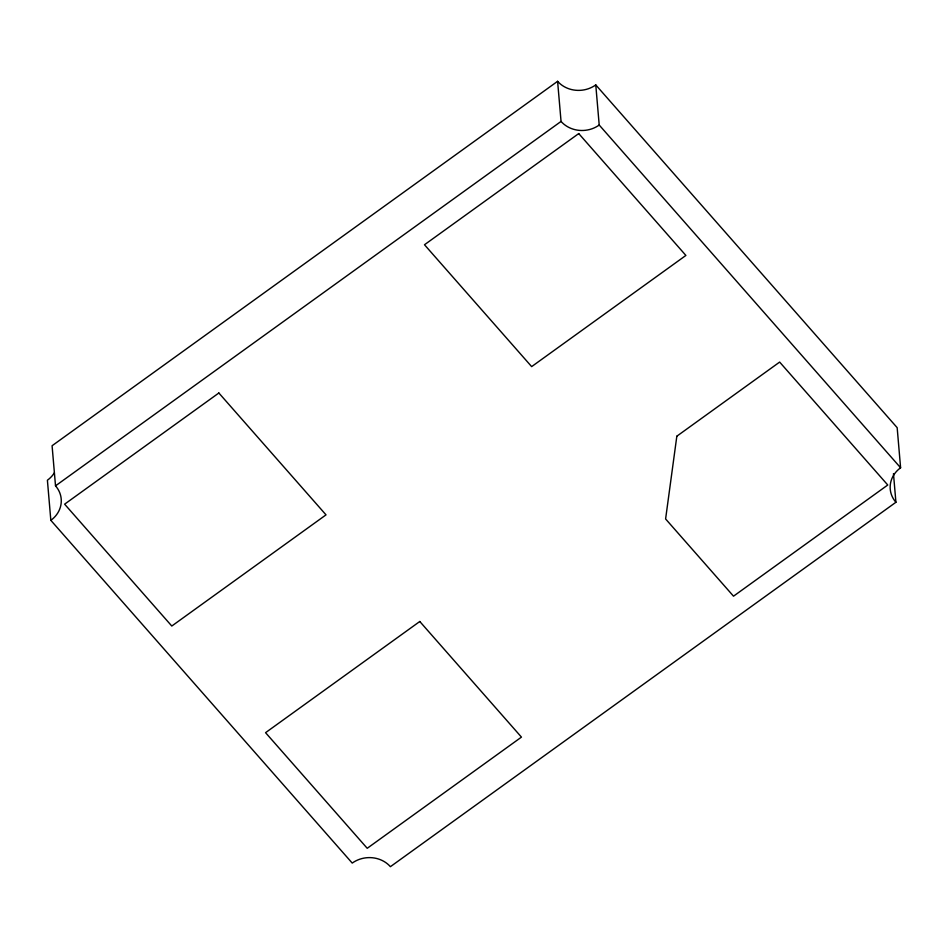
<?xml version="1.0" encoding="UTF-8"?>
<svg xmlns="http://www.w3.org/2000/svg" width="948" height="948" viewBox="0 0 948 948"><rect width="100%" height="100%" fill="white"/><g stroke="black" fill="none" stroke-linecap="round" stroke-linejoin="round"><path stroke-width="1.42" d="M557.602 81.315L52.081 445.738L55.517 485.85A27.208 24.494 -4.9 0 1 50.837 520.334L352.229 863.083A27.208 24.494 -4.9 0 1 390.398 866.685L895.919 502.262A27.208 24.494 -4.9 0 1 900.6 467.779L897.164 427.666L595.771 84.917A27.208 24.494 -4.9 0 1 557.602 81.315L561.05 121.427L55.517 485.85M595.771 84.917L599.207 125.029L900.6 467.779M893.466 473.609L895.919 502.262M50.837 520.334L47.4 480.221A27.208 24.494 -4.9 0 0 54.32 472.862M599.207 125.029A27.208 24.494 -4.9 0 1 561.05 121.427M676.836 436.199L665.603 518.959L733.515 596.185L887.755 485.009L779.647 362.077L676.836 436.199M218.858 392.993L64.63 504.17L171.789 626.035L326.017 514.859L218.858 392.993M578.73 133.573L424.491 244.75L531.65 366.615L685.89 255.439L578.73 133.573M419.786 621.497L265.558 732.674L367.22 848.294L521.447 737.117L419.786 621.497"/></g></svg>
